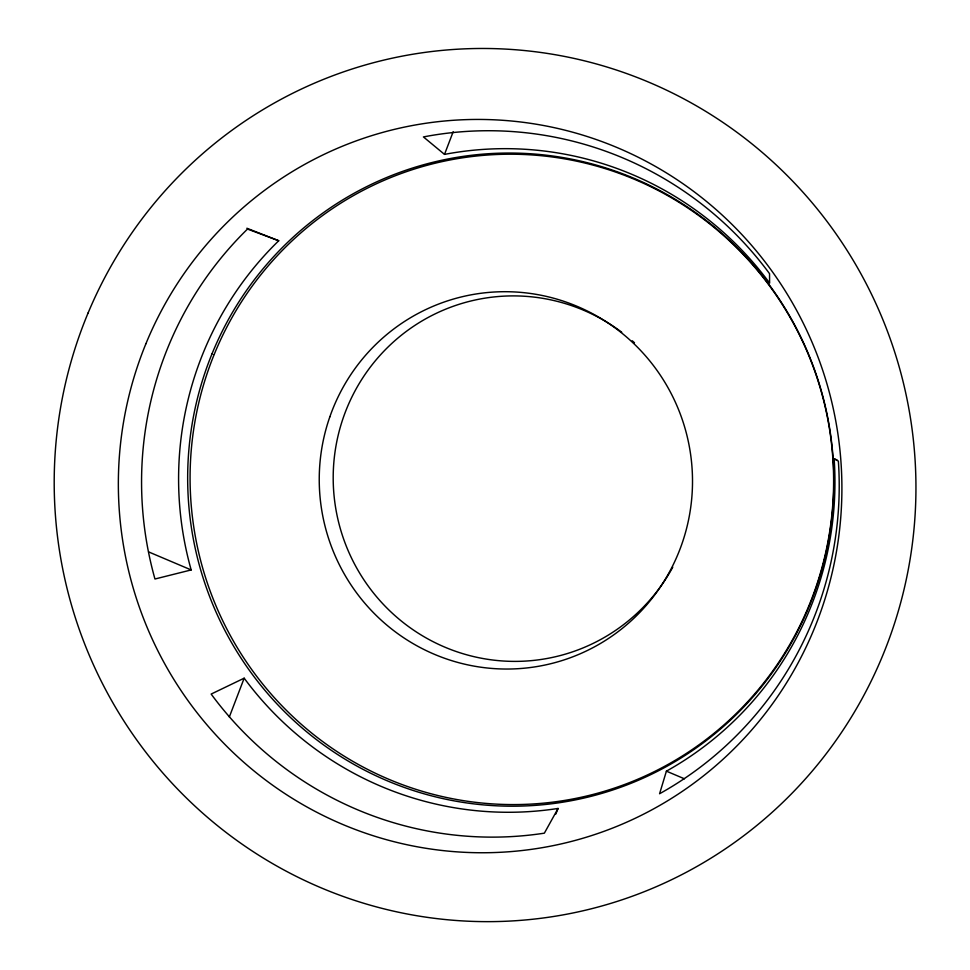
<?xml version="1.0" encoding="UTF-8"?>
<svg xmlns="http://www.w3.org/2000/svg" width="970" height="970" viewBox="0 0 970 970"><rect width="100%" height="100%" fill="white"/><g stroke="black" fill="none" stroke-linecap="round" stroke-linejoin="round"><path stroke-width="1.45" d="M666.402 771.162L659.588 793.739A353.407 348.618 78.1 0 0 838.359 461.089L834.139 458.822A331.97 328.005 78.1 0 1 666.402 771.162L684.456 778.801M229.332 716.976L244.173 678.176A331.97 328.005 78.1 0 0 558.077 808.446L555.822 814.048M444.515 154.388L423.429 136.928A353.407 348.618 78.1 0 1 769.537 273.673L769.61 283.094A331.97 328.005 78.1 0 0 444.515 154.388L453.172 131.738M558.077 808.446L544.364 833.169A353.407 348.618 78.1 0 1 211.157 694.071L244.173 678.176M191.175 569.936L154.957 579.005A353.407 348.618 78.1 0 1 247.508 229.065L278.729 240.742A331.97 328.005 78.1 0 0 191.175 569.936L148.568 551.881M246.865 228.229L278.729 240.742M834.139 458.822L836.952 459.925M672.768 567.171A182.821 180.82 78.1 0 1 420.083 634.344A182.821 180.82 78.1 0 1 363.968 376.02A182.821 180.82 78.1 0 1 621.721 332.225M632.234 340.761A182.821 180.82 78.1 0 1 634.489 342.774M214.212 354.426A325.35 321.616 78.1 0 0 554.779 801.875A325.35 321.616 78.1 0 0 766.567 281.894A325.35 321.616 78.1 0 0 214.212 354.426M329.849 416.809A188.762 186.543 78.1 0 0 540.157 665.99A188.762 186.543 78.1 0 0 647.62 358.318A188.762 186.543 78.1 0 0 329.849 416.809M211.909 354.074A326.745 322.962 78.1 0 0 553.846 803.487A326.745 322.962 78.1 0 0 766.579 281.312A326.745 322.962 78.1 0 0 211.909 354.074M88.1 312.958A436.864 430.619 78.1 0 0 538.483 918.59A436.864 430.619 78.1 0 0 828.647 223.609A436.864 430.619 78.1 0 0 88.1 312.958M145.924 343.695A366.878 361.543 78.1 0 0 527.268 849.902A366.878 361.543 78.1 0 0 767.197 264.689A366.878 361.543 78.1 0 0 145.924 343.695"/></g></svg>
